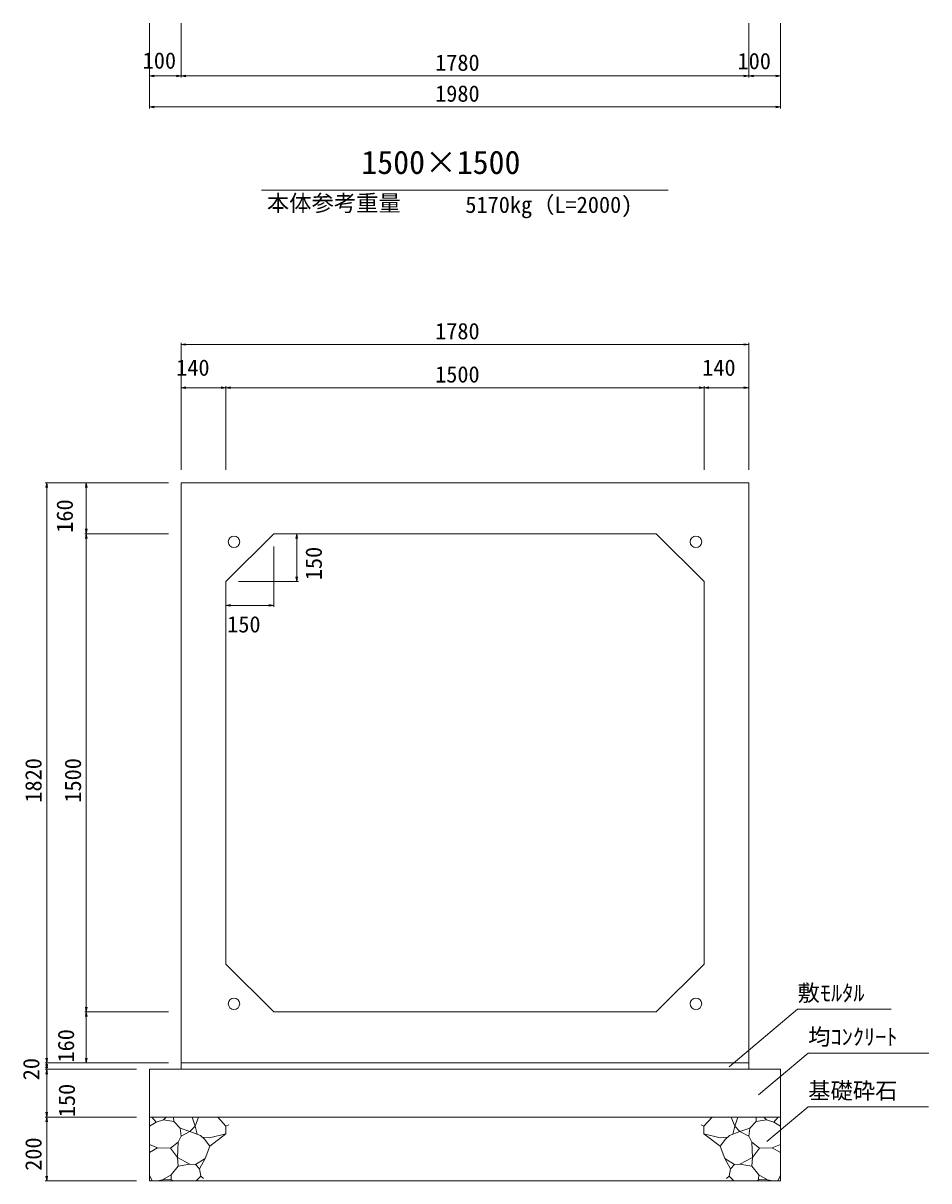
# Model space of a CAD drawing. Units: millimetres on the paper. Extents: x 0 to 841, y 0 to 594.
# Drawn here: x 341.4 to 483.4, y 241.9 to 423.5 of the extents above; entities that cross this region are included whole.
import ezdxf
from ezdxf.enums import TextEntityAlignment as Align

# ---------------------------------------------------------------- set-up
doc = ezdxf.new("R2010")
doc.units = ezdxf.units.MM
for name, color, linetype, lineweight in [('0_2', 7, 'Continuous', 9), ('D-STR-DIM（寸法）', 7, 'Continuous', 18), ('D-STR-HTXT（旗揚げ）', 4, 'Continuous', 18), ('D-STR-STRn（構造物）', 5, 'Continuous', 18), ('D-STR（構造物外形線）', 1, 'Continuous', 18)]:
    doc.layers.add(name, color=color, linetype=linetype, lineweight=lineweight)
doc.layers.add('D-STR-TXT（文字）', color=7, linetype='Continuous')
doc.styles.add('ＭＳ ゴシック', font='')
doc.styles.get('ＭＳ ゴシック').set_extended_font_data('MS Gothic')

msp = doc.modelspace()

# ---------------------------------------------------------------- linework, layer by layer
at = {"layer": '0_2'}
for p, q in [((361.173, 415.176), (361.923, 415.301)), ((361.923, 415.051), (361.173, 415.176)), ((365.423, 415.301), (366.173, 415.176)), ((366.173, 415.176), (365.423, 415.051)), ((366.173, 415.176), (366.923, 415.301)), ((366.923, 415.051), (366.173, 415.176)), ((454.423, 415.301), (455.173, 415.176)), ((455.173, 415.176), (454.423, 415.051)), ((455.173, 415.176), (455.923, 415.301)), ((455.923, 415.051), (455.173, 415.176)), ((459.423, 415.301), (460.173, 415.176)), ((460.173, 415.176), (459.423, 415.051)), ((361.173, 410.323), (361.923, 410.448)), ((459.423, 410.448), (460.173, 410.323)), ((361.923, 410.198), (361.173, 410.323)), ((460.173, 410.323), (459.423, 410.198)), ((366.173, 373.063), (366.923, 373.188)), ((366.923, 372.938), (366.173, 373.063)), ((454.423, 373.188), (455.173, 373.063)), ((455.173, 373.063), (454.423, 372.938)), ((366.173, 366.282), (366.923, 366.407)), ((366.923, 366.157), (366.173, 366.282)), ((372.423, 366.407), (373.173, 366.282)), ((373.173, 366.282), (372.423, 366.157)), ((373.173, 366.282), (373.923, 366.407)), ((373.923, 366.157), (373.173, 366.282)), ((447.423, 366.407), (448.173, 366.282)), ((448.173, 366.282), (447.423, 366.157)), ((448.173, 366.282), (448.923, 366.407)), ((448.923, 366.157), (448.173, 366.282)), ((454.423, 366.407), (455.173, 366.282)), ((455.173, 366.282), (454.423, 366.157)), ((344.962, 350.642), (345.087, 351.392)), ((345.087, 351.392), (345.212, 350.642)), ((351.158, 350.642), (351.283, 351.392)), ((351.283, 351.392), (351.408, 350.642)), ((351.283, 343.392), (351.158, 344.142)), ((351.158, 342.642), (351.283, 343.392)), ((351.408, 344.142), (351.283, 343.392)), ((351.283, 343.392), (351.408, 342.642)), ((384.174, 342.642), (384.299, 343.392)), ((384.299, 343.392), (384.424, 342.642)), ((384.299, 335.892), (384.174, 336.642)), ((384.424, 336.642), (384.299, 335.892)), ((373.173, 332.145), (373.923, 332.27)), ((373.923, 332.02), (373.173, 332.145)), ((379.923, 332.27), (380.673, 332.145)), ((380.673, 332.145), (379.923, 332.02)), ((351.283, 268.392), (351.158, 269.142)), ((351.408, 269.142), (351.283, 268.392)), ((351.158, 267.642), (351.283, 268.392)), ((351.283, 268.392), (351.408, 267.642)), ((345.087, 260.392), (344.962, 261.142)), ((344.962, 259.642), (345.087, 260.392)), ((345.087, 259.392), (344.962, 260.142)), ((345.212, 261.142), (345.087, 260.392)), ((345.087, 260.392), (345.212, 259.642)), ((345.212, 260.142), (345.087, 259.392)), ((351.283, 260.392), (351.158, 261.142)), ((351.408, 261.142), (351.283, 260.392)), ((344.962, 258.642), (345.087, 259.392)), ((345.087, 259.392), (345.212, 258.642)), ((345.087, 251.892), (344.962, 252.642)), ((345.212, 252.642), (345.087, 251.892)), ((344.962, 251.142), (345.087, 251.892)), ((345.087, 251.892), (345.212, 251.142)), ((345.087, 241.892), (344.962, 242.642)), ((345.212, 242.642), (345.087, 241.892))]:
    msp.add_line(p, q, dxfattribs=at)
at = {"layer": '0_2', "color": 9, "lineweight": 18}
for p, q in [((361.173, 415.176), (361.273, 415.176)), ((366.173, 415.176), (366.073, 415.176)), ((366.173, 415.176), (366.273, 415.176)), ((455.173, 415.176), (455.073, 415.176)), ((455.173, 415.176), (455.273, 415.176)), ((460.173, 415.176), (460.073, 415.176)), ((361.173, 410.323), (361.273, 410.323)), ((460.173, 410.323), (460.073, 410.323)), ((366.173, 373.063), (366.273, 373.063)), ((455.173, 373.063), (455.073, 373.063)), ((366.173, 366.282), (366.273, 366.282)), ((373.173, 366.282), (373.073, 366.282)), ((373.173, 366.282), (373.273, 366.282)), ((448.173, 366.282), (448.073, 366.282)), ((448.173, 366.282), (448.273, 366.282)), ((455.173, 366.282), (455.073, 366.282)), ((345.087, 351.392), (345.087, 351.292)), ((351.283, 351.392), (351.283, 351.292)), ((351.283, 343.392), (351.283, 343.492)), ((351.283, 343.392), (351.283, 343.292)), ((384.299, 343.392), (384.299, 343.292)), ((384.299, 335.892), (384.299, 335.992)), ((373.173, 332.145), (373.273, 332.145)), ((380.673, 332.145), (380.573, 332.145)), ((351.283, 268.392), (351.283, 268.492)), ((351.283, 268.392), (351.283, 268.292)), ((345.087, 260.392), (345.087, 260.492)), ((345.087, 260.392), (345.087, 260.292)), ((351.283, 260.392), (351.283, 260.492)), ((345.087, 259.392), (345.087, 259.492)), ((345.087, 259.392), (345.087, 259.292)), ((345.087, 251.892), (345.087, 251.992)), ((345.087, 251.892), (345.087, 251.792)), ((345.087, 241.892), (345.087, 241.992))]:
    msp.add_line(p, q, dxfattribs=at)
at = {"layer": 'D-STR-DIM（寸法）'}
for p, q in [((361.173, 423.463), (361.173, 410.073)), ((366.173, 423.463), (366.173, 414.926)), ((455.173, 423.463), (455.173, 414.926)), ((460.173, 423.463), (460.173, 410.073)), ((361.273, 415.176), (366.073, 415.176)), ((366.273, 415.176), (455.073, 415.176)), ((455.273, 415.176), (460.073, 415.176)), ((361.273, 410.323), (460.073, 410.323)), ((366.173, 353.392), (366.173, 373.313)), ((455.073, 373.063), (366.273, 373.063)), ((455.173, 353.392), (455.173, 373.313)), ((366.273, 366.282), (373.073, 366.282)), ((373.173, 353.392), (373.173, 366.532)), ((373.273, 366.282), (448.073, 366.282)), ((448.173, 353.392), (448.173, 366.532)), ((448.273, 366.282), (455.073, 366.282)), ((364.173, 351.392), (344.837, 351.392)), ((345.087, 351.292), (345.087, 260.492)), ((351.283, 343.492), (351.283, 351.292)), ((364.173, 343.392), (351.033, 343.392)), ((351.283, 268.492), (351.283, 343.292)), ((382.673, 343.392), (384.549, 343.392)), ((384.299, 335.992), (384.299, 343.292)), ((380.673, 341.392), (380.673, 331.895)), ((375.173, 335.892), (384.549, 335.892)), ((373.173, 333.892), (373.173, 331.895)), ((380.573, 332.145), (373.273, 332.145)), ((364.173, 268.392), (351.033, 268.392)), ((351.283, 268.292), (351.283, 260.492)), ((364.173, 260.392), (344.837, 260.392)), ((345.087, 260.292), (345.087, 259.492)), ((359.173, 259.392), (344.837, 259.392)), ((345.087, 259.292), (345.087, 251.992)), ((359.173, 251.892), (344.837, 251.892)), ((345.087, 251.792), (345.087, 241.992)), ((359.173, 241.892), (344.837, 241.892))]:
    msp.add_line(p, q, dxfattribs=at)
at = {"layer": 'D-STR-HTXT（旗揚げ）'}
for p, q in [((378.781, 397.26), (442.565, 397.26)), ((452.106, 259.793), (462.839, 268.811)), ((477.501, 268.811), (462.839, 268.811)), ((456.699, 255.378), (464.498, 261.931)), ((483.423, 261.931), (464.498, 261.931)), ((458.024, 248.039), (464.498, 253.478)), ((483.361, 253.478), (464.498, 253.478))]:
    msp.add_line(p, q, dxfattribs=at)
at = {"layer": 'D-STR-STRn（構造物）'}
for p, q in [((366.173, 260.392), (366.173, 259.392)), ((455.173, 260.392), (455.173, 259.392)), ((361.173, 259.392), (460.173, 259.392)), ((361.173, 259.392), (361.173, 241.892)), ((460.173, 259.392), (460.173, 241.892)), ((361.173, 251.892), (460.173, 251.892)), ((362.238, 251.101), (361.173, 250.475)), ((362.238, 251.101), (361.574, 251.892)), ((363.408, 251.478), (362.238, 251.101)), ((363.408, 251.478), (363.79, 251.892)), ((365.024, 251.218), (363.408, 251.478)), ((365.024, 251.218), (364.987, 251.892)), ((365.999, 250.155), (365.024, 251.218)), ((367.895, 251.892), (368.349, 250.456)), ((368.349, 250.456), (368.909, 251.892)), ((371.898, 251.892), (373.191, 250.451)), ((373.191, 250.451), (373.628, 250.669)), ((448.156, 250.451), (447.718, 250.669)), ((449.448, 251.892), (448.156, 250.451)), ((452.997, 250.456), (452.437, 251.892)), ((453.451, 251.892), (452.997, 250.456)), ((455.347, 250.155), (456.322, 251.218)), ((456.322, 251.218), (456.359, 251.892)), ((456.322, 251.218), (457.939, 251.478)), ((457.939, 251.478), (457.556, 251.892)), ((457.939, 251.478), (459.109, 251.101)), ((459.109, 251.101), (459.772, 251.892)), ((459.109, 251.101), (460.173, 250.475)), ((365.706, 247.971), (366.176, 248.916)), ((366.176, 248.916), (365.999, 250.155)), ((367.546, 249.623), (365.999, 250.155)), ((366.176, 248.916), (367.546, 249.623)), ((368.349, 250.456), (367.546, 249.623)), ((367.546, 249.623), (369.199, 249.011)), ((368.349, 250.456), (368.662, 249.21)), ((369.199, 249.011), (369.811, 248.43)), ((370.628, 248.612), (373.191, 249.269)), ((370.638, 247.328), (373.191, 249.269)), ((373.191, 250.451), (373.191, 249.269)), ((373.191, 249.269), (373.241, 249.257)), ((448.156, 249.269), (448.105, 249.257)), ((448.156, 250.451), (448.156, 249.269)), ((450.719, 248.612), (448.156, 249.269)), ((450.708, 247.328), (448.156, 249.269)), ((452.147, 249.011), (451.535, 248.43)), ((453.801, 249.623), (452.147, 249.011)), ((452.997, 250.456), (452.684, 249.21)), ((452.997, 250.456), (453.801, 249.623)), ((453.801, 249.623), (455.347, 250.155)), ((455.17, 248.916), (453.801, 249.623)), ((455.17, 248.916), (455.347, 250.155)), ((455.641, 247.971), (455.17, 248.916)), ((362.469, 247.073), (361.173, 247.618)), ((361.173, 246.336), (362.469, 247.073)), ((362.469, 247.073), (364.506, 247.039)), ((364.506, 247.039), (365.706, 247.971)), ((365.564, 245.571), (364.506, 247.039)), ((365.564, 245.571), (365.706, 247.971)), ((369.505, 248.72), (370.628, 248.612)), ((369.811, 248.43), (370.638, 247.328)), ((370.638, 247.328), (369.911, 245.385)), ((451.535, 248.43), (450.708, 247.328)), ((450.708, 247.328), (451.436, 245.385)), ((451.841, 248.72), (450.719, 248.612)), ((455.783, 245.571), (455.641, 247.971)), ((456.84, 247.039), (455.641, 247.971)), ((455.783, 245.571), (456.84, 247.039)), ((458.877, 247.073), (456.84, 247.039)), ((458.877, 247.073), (460.173, 247.618)), ((460.173, 246.336), (458.877, 247.073)), ((365.691, 244.218), (365.564, 245.571)), ((365.564, 245.571), (367.55, 244.495)), ((369.911, 245.385), (368.389, 244.433)), ((369.022, 243.784), (369.911, 245.385)), ((452.324, 243.784), (451.436, 245.385)), ((451.436, 245.385), (452.957, 244.433)), ((455.783, 245.571), (453.796, 244.495)), ((455.656, 244.218), (455.783, 245.571)), ((364.591, 242.823), (365.691, 244.218)), ((367.55, 244.495), (365.691, 244.218)), ((368.389, 244.433), (367.55, 244.495)), ((368.389, 244.433), (369.022, 243.784)), ((369.26, 242.645), (369.022, 243.784)), ((452.087, 242.645), (452.324, 243.784)), ((452.957, 244.433), (452.324, 243.784)), ((452.957, 244.433), (453.796, 244.495)), ((453.796, 244.495), (455.656, 244.218)), ((456.755, 242.823), (455.656, 244.218)), ((361.6, 241.892), (361.173, 242.781)), ((361.173, 241.892), (460.173, 241.892)), ((363.227, 242.075), (362.468, 241.892)), ((363.227, 242.075), (364.591, 242.823)), ((364.483, 242.122), (363.227, 242.075)), ((365.008, 241.892), (364.483, 242.122)), ((364.591, 242.823), (364.617, 242.127)), ((368.506, 241.892), (369.26, 242.645)), ((369.26, 242.645), (369.65, 242.282)), ((452.087, 242.645), (451.697, 242.282)), ((452.84, 241.892), (452.087, 242.645)), ((456.338, 241.892), (456.863, 242.122)), ((456.755, 242.823), (456.73, 242.127)), ((458.12, 242.075), (456.755, 242.823)), ((456.863, 242.122), (458.12, 242.075)), ((458.12, 242.075), (458.878, 241.892)), ((459.747, 241.892), (460.173, 242.781))]:
    msp.add_line(p, q, dxfattribs=at)
at = {"layer": 'D-STR（構造物外形線）'}
for p, q in [((366.173, 260.392), (366.173, 351.392)), ((366.173, 351.392), (455.173, 351.392)), ((455.173, 351.392), (455.173, 260.392)), ((373.173, 335.892), (380.673, 343.392)), ((380.673, 343.392), (440.673, 343.392)), ((440.673, 343.392), (448.173, 335.892)), ((373.173, 275.892), (373.173, 335.892)), ((448.173, 335.892), (448.173, 275.892)), ((380.673, 268.392), (373.173, 275.892)), ((448.173, 275.892), (440.673, 268.392)), ((440.673, 268.392), (380.673, 268.392)), ((455.173, 260.392), (366.173, 260.392))]:
    msp.add_line(p, q, dxfattribs=at)
for centre in [(374.448, 342.116), (446.898, 342.116), (374.448, 269.667), (446.898, 269.667)]:
    msp.add_circle(centre, 0.9, dxfattribs=at)

# ---------------------------------------------------------------- texts
at = {"layer": 'D-STR-DIM（寸法）', "style": 'ＭＳ ゴシック'}
for s, p in [('100', (360.129, 415.554)), ('1780', (405.992, 415.226)), ('100', (453.422, 415.47)), ('1980', (405.992, 410.373)), ('1780', (405.992, 373.113)), ('140', (365.381, 367.385)), ('140', (447.881, 367.385)), ('1500', (405.992, 366.332)), ('150', (373.379, 327.129))]:
    msp.add_text(s, height=2.566, dxfattribs=at).set_placement(p, align=Align.BOTTOM_LEFT)
for s, p in [('160', (349.946, 343.541)), ('150', (388.997, 336.097)), ('1820', (345.037, 301.21)), ('1500', (351.233, 301.21)), ('160', (350.143, 260.449)), ('20', (344.692, 257.664)), ('150', (350.273, 251.876)), ('200', (345.037, 243.463))]:
    msp.add_text(s, height=2.566, rotation=90, dxfattribs=at).set_placement(p, align=Align.BOTTOM_LEFT)
at = {"layer": 'D-STR-TXT（文字）', "style": 'ＭＳ ゴシック'}
for s, height, p in [('1500×1500', 3.666, (394.43, 398.709)), ('本体参考重量', 2.566, (379.612, 393.193)), ('5170kg（L=2000)', 2.566, (410.732, 392.929)), ('敷ﾓﾙﾀﾙ', 2.566, (462.839, 269.311)), ('均ｺﾝｸﾘｰﾄ', 2.566, (464.498, 262.431)), ('基礎砕石', 2.566, (464.498, 253.978))]:
    msp.add_text(s, height=height, dxfattribs=at).set_placement(p, align=Align.BOTTOM_LEFT)

doc.saveas('drawing.dxf')
